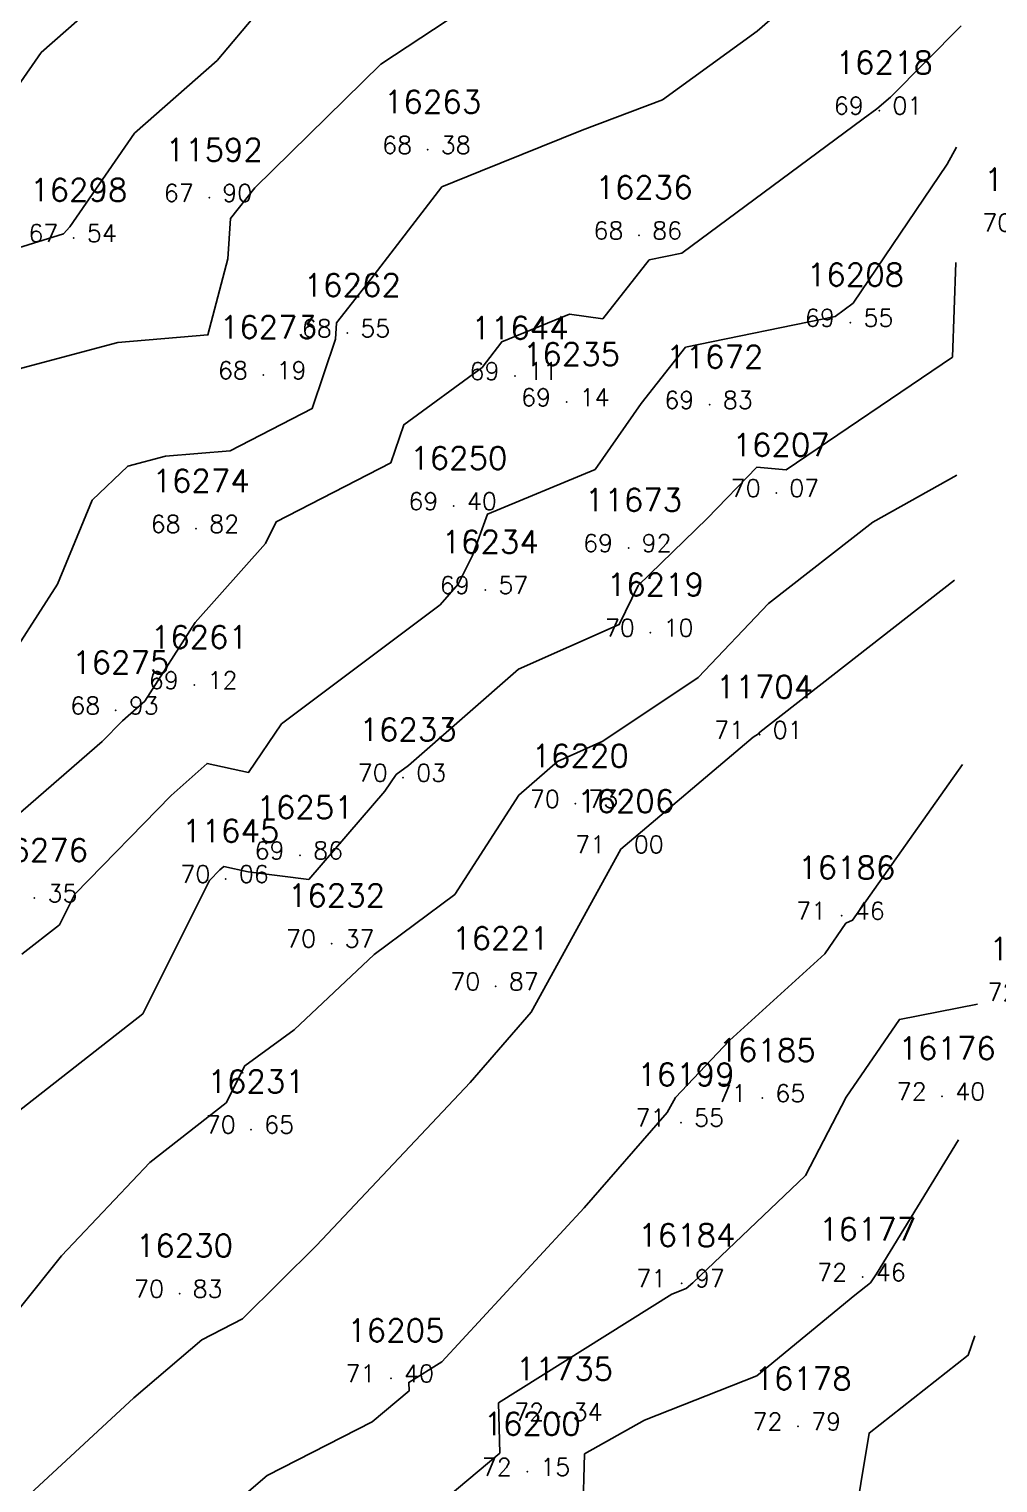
# Model space of a CAD drawing. Header units: millimetres. Extents: x 1412565 to 1412813, y 4931476 to 4931699.
# Drawn here: x 1412576.55 to 1412587.64, y 4931551.15 to 4931567.8 of the extents above; entities that cross this region are included whole.
import ezdxf
from ezdxf.enums import TextEntityAlignment as Align

# ---------------------------------------------------------------- set-up
doc = ezdxf.new("R2010")
doc.units = ezdxf.units.MM
for name, color, linetype in [('CIVIL', 50, 'Continuous'), ('CIVIL-DRAW', 80, 'Continuous'), ('CIVIL-NONAME', 130, 'Continuous'), ('CIVIL-TEXT', 240, 'Continuous'), ('CIVIL-Z', 50, 'Continuous'), ('Tcontours0', 7, 'Continuous'), ('Tcontours1', 7, 'Continuous'), ('Tcontours2', 7, 'Continuous')]:
    doc.layers.add(name, color=color, linetype=linetype)
doc.styles.add('CIVILCADMAIN', font='TXT.SHX')
doc.styles.get("Standard").update_dxf_attribs({"font": 'arial.ttf'})

# ---------------------------------------------------------------- blocks, each defined once
blk = doc.blocks.new('CIVIL-ZZ')
at = {"layer": 'CIVIL-DRAW'}
blk.add_point((0, 0), dxfattribs=at)
at = {"layer": 'CIVIL-NONAME'}
blk.add_attdef('NAME', text='', height=1.8, dxfattribs=at).set_placement((0, 2.1), align=Align.CENTER)
at = {"layer": 'CIVIL-TEXT', "flags": 8}
blk.add_attdef('TEXT', text='', height=2, dxfattribs=at).set_placement((0.2, -3.3), align=Align.CENTER)
at = {"layer": 'CIVIL-Z'}
blk.add_attdef('Z1', text='', height=1.6, dxfattribs=at).set_placement((-0.75, -0.225), align=Align.RIGHT)
blk.add_attdef('Z2', (0.75, -0.225), '', height=1.6, dxfattribs=at)

msp = doc.modelspace()

# ---------------------------------------------------------------- linework, layer by layer
at = {"layer": 'Tcontours0', "elevation": 70}
msp.add_lwpolyline([(1412575.982, 4931555.063), (1412577.85, 4931556.525), (1412578.615, 4931558.051), (1412578.733, 4931558.172), (1412578.777, 4931558.212), (1412579.055, 4931558.151), (1412579.749, 4931558.063), (1412580.622, 4931559.073), (1412580.751, 4931559.265), (1412580.891, 4931559.37), (1412582.152, 4931560.472), (1412583.303, 4931560.982), (1412583.521, 4931561.429), (1412584.311, 4931562.196), (1412584.878, 4931562.785), (1412585.214, 4931562.753), (1412587.117, 4931564.046), (1412587.155, 4931565.13)], dxfattribs=at)
at = {"layer": 'Tcontours1'}
for points, elevation in [([(1412565.173, 4931540.796), (1412565.216, 4931555.635), (1412565.232, 4931556.663), (1412565.452, 4931557.051), (1412565.767, 4931557.184), (1412565.913, 4931557.51), (1412566.884, 4931558.179), (1412568.312, 4931559.194), (1412569.271, 4931560.554), (1412569.714, 4931561.061), (1412570.612, 4931561.852), (1412571.393, 4931562.67), (1412571.693, 4931562.889), (1412572.456, 4931564.104), (1412574.027, 4931565.048), (1412574.094, 4931565.12), (1412574.126, 4931565.157), (1412575.295, 4931566.01), (1412575.449, 4931566.058), (1412576.421, 4931567.149), (1412576.688, 4931567.533), (1412578.818, 4931569.411)], 67), ([(1412565.202, 4931546.494), (1412565.279, 4931551.635), (1412566.379, 4931553.574), (1412567.152, 4931553.901), (1412567.878, 4931554.359), (1412568.036, 4931554.843), (1412568.763, 4931556.376), (1412568.961, 4931556.666), (1412569.999, 4931557.447), (1412571.333, 4931559.174), (1412571.401, 4931559.286), (1412571.916, 4931559.8), (1412573.716, 4931561.139), (1412574.296, 4931561.567), (1412575.155, 4931562.304), (1412575.411, 4931562.924), (1412576.462, 4931563.92), (1412577.563, 4931564.213), (1412578.596, 4931564.299), (1412578.824, 4931565.17), (1412578.853, 4931565.632), (1412579.131, 4931565.985), (1412580.575, 4931567.399), (1412581.938, 4931568.301)], 68), ([(1412575.892, 4931558.348), (1412577.385, 4931559.642), (1412577.618, 4931559.88), (1412577.872, 4931560.107), (1412578.448, 4931561.006), (1412579.254, 4931561.912), (1412579.376, 4931562.161), (1412580.689, 4931562.836), (1412580.836, 4931563.272), (1412581.733, 4931563.926), (1412581.959, 4931564.22), (1412582.735, 4931564.538), (1412583.115, 4931564.485), (1412583.647, 4931565.16), (1412584.021, 4931565.237), (1412586.097, 4931566.775), (1412586.253, 4931566.888), (1412586.407, 4931567.023), (1412587.218, 4931567.84)], 69), ([(1412575.577, 4931550.119), (1412577.749, 4931552.127), (1412578.525, 4931552.791), (1412578.992, 4931553.031), (1412579.837, 4931553.87), (1412581.596, 4931555.739), (1412582.295, 4931556.542), (1412583.32, 4931558.41), (1412584.835, 4931559.692), (1412584.896, 4931559.733), (1412584.912, 4931559.749), (1412587.143, 4931561.49)], 71), ([(1412581.087, 4931550.778), (1412581.938, 4931551.494), (1412581.922, 4931552.069), (1412583.906, 4931553.316), (1412584.069, 4931553.38), (1412584.147, 4931553.444), (1412585.437, 4931554.674), (1412585.901, 4931555.569), (1412586.511, 4931556.461), (1412587.405, 4931556.637)], 72), ([(1412585.975, 4931550.57), (1412586.164, 4931551.723), (1412587.297, 4931552.614), (1412587.375, 4931552.838)], 73)]:
    msp.add_lwpolyline(points, dxfattribs=dict(at, elevation=elevation))
at = {"layer": 'Tcontours2'}
for points, elevation in [([(1412576.423, 4931560.742), (1412576.873, 4931561.446), (1412577.27, 4931562.409), (1412577.68, 4931562.798), (1412578.11, 4931562.912), (1412578.851, 4931562.974), (1412579.789, 4931563.456), (1412580.057, 4931564.253), (1412580.068, 4931564.439), (1412580.461, 4931564.938), (1412581.274, 4931565.994), (1412581.715, 4931566.175), (1412582.88, 4931566.644), (1412583.799, 4931566.993), (1412584.881, 4931567.778), (1412585.7, 4931568.494)], 68.5), ([(1412565.209, 4931551.065), (1412565.256, 4931554.149), (1412565.915, 4931555.312), (1412566.862, 4931555.712), (1412567.298, 4931556.691), (1412567.432, 4931556.783), (1412568.023, 4931557.203), (1412568.934, 4931558.006), (1412569.485, 4931558.421), (1412569.867, 4931558.914), (1412570.614, 4931560.142), (1412571.73, 4931561.256), (1412572.602, 4931562.17), (1412573.235, 4931562.632), (1412573.697, 4931563.077), (1412574.433, 4931563.867), (1412575.264, 4931564.834), (1412575.505, 4931565.01), (1412576.941, 4931565.458), (1412577.013, 4931565.539), (1412577.756, 4931566.609), (1412578.702, 4931567.444), (1412579.17, 4931567.999)], 67.5), ([(1412576.465, 4931557.207), (1412576.896, 4931557.544), (1412577.073, 4931557.896), (1412578.176, 4931559.026), (1412578.586, 4931559.393), (1412579.061, 4931559.289), (1412579.438, 4931559.847), (1412581.252, 4931561.21), (1412581.461, 4931561.445), (1412581.622, 4931561.775), (1412581.795, 4931562.248), (1412583.028, 4931562.759), (1412583.556, 4931563.514), (1412584.064, 4931564.16), (1412585.775, 4931564.512), (1412585.981, 4931564.665), (1412587.059, 4931566.256), (1412587.165, 4931566.452)], 69.5), ([(1412573.563, 4931549.928), (1412574.585, 4931551.293), (1412575.976, 4931552.579), (1412576.918, 4931553.753), (1412577.932, 4931554.823), (1412578.804, 4931555.506), (1412579.016, 4931555.93), (1412579.583, 4931556.341), (1412580.499, 4931557.203), (1412581.423, 4931557.893), (1412582.153, 4931559.029), (1412582.596, 4931559.416), (1412583.114, 4931559.646), (1412584.209, 4931560.376), (1412585.013, 4931561.223), (1412586.208, 4931562.155), (1412587.169, 4931562.694)], 70.5), ([(1412577.014, 4931549.302), (1412579.275, 4931551.236), (1412580.476, 4931551.852), (1412580.898, 4931552.207), (1412580.895, 4931552.303), (1412581.274, 4931552.541), (1412582.903, 4931554.303), (1412583.854, 4931555.395), (1412583.947, 4931555.565), (1412584.566, 4931556.218), (1412585.658, 4931557.21), (1412585.899, 4931557.562), (1412585.975, 4931557.597), (1412587.233, 4931559.382)], 71.5), ([(1412582.885, 4931550.782), (1412582.905, 4931551.485), (1412583.591, 4931551.871), (1412584.88, 4931552.38), (1412586, 4931553.303), (1412586.179, 4931553.444), (1412586.247, 4931553.547), (1412587.189, 4931555.08)], 72.5)]:
    msp.add_lwpolyline(points, dxfattribs=dict(at, elevation=elevation))

# ---------------------------------------------------------------- block references
at = {"layer": 'CIVIL'}
ref = msp.add_blockref('CIVIL-ZZ', (1412586.28, 4931566.87, 69.01), dxfattribs=dict(at, xscale=0.2, yscale=0.2))
ref.add_attrib('Z2', '01', (1412586.43, 4931566.825), dxfattribs={"layer": 'CIVIL-Z', "height": 0.2, "style": 'CIVILCADMAIN'})
ref.add_attrib('Z1', '69', (1412585.76, 4931566.825), dxfattribs={"layer": 'CIVIL-Z', "height": 0.2, "style": 'CIVILCADMAIN'})
ref.add_attrib('NAME', '16218', (1412585.78, 4931567.29), dxfattribs={"layer": 'CIVIL-NONAME', "height": 0.26, "style": 'CIVILCADMAIN'})
ref = msp.add_blockref('CIVIL-ZZ', (1412581.11, 4931566.42, 68.38), dxfattribs=dict(at, xscale=0.2, yscale=0.2))
ref.add_attrib('Z2', '38', (1412581.26, 4931566.375), dxfattribs={"layer": 'CIVIL-Z', "height": 0.2, "style": 'CIVILCADMAIN'})
ref.add_attrib('Z1', '68', (1412580.59, 4931566.375), dxfattribs={"layer": 'CIVIL-Z', "height": 0.2, "style": 'CIVILCADMAIN'})
ref.add_attrib('NAME', '16263', (1412580.61, 4931566.84), dxfattribs={"layer": 'CIVIL-NONAME', "height": 0.26, "style": 'CIVILCADMAIN'})
ref = msp.add_blockref('CIVIL-ZZ', (1412578.61, 4931565.87, 67.9), dxfattribs=dict(at, xscale=0.2, yscale=0.2))
ref.add_attrib('Z2', '90', (1412578.76, 4931565.825), dxfattribs={"layer": 'CIVIL-Z', "height": 0.2, "style": 'CIVILCADMAIN'})
ref.add_attrib('Z1', '67', (1412578.09, 4931565.825), dxfattribs={"layer": 'CIVIL-Z', "height": 0.2, "style": 'CIVILCADMAIN'})
ref.add_attrib('NAME', '11592', (1412578.11, 4931566.29), dxfattribs={"layer": 'CIVIL-NONAME', "height": 0.26, "style": 'CIVILCADMAIN'})
ref = msp.add_blockref('CIVIL-ZZ', (1412587.98, 4931565.53, 70.08), dxfattribs=dict(at, xscale=0.2, yscale=0.2))
ref.add_attrib('Z2', '08', (1412588.13, 4931565.485), dxfattribs={"layer": 'CIVIL-Z', "height": 0.2, "style": 'CIVILCADMAIN'})
ref.add_attrib('Z1', '70', (1412587.46, 4931565.485), dxfattribs={"layer": 'CIVIL-Z', "height": 0.2, "style": 'CIVILCADMAIN'})
ref.add_attrib('NAME', '11703', (1412587.48, 4931565.95), dxfattribs={"layer": 'CIVIL-NONAME', "height": 0.26, "style": 'CIVILCADMAIN'})
ref = msp.add_blockref('CIVIL-ZZ', (1412577.06, 4931565.41, 67.54), dxfattribs=dict(at, xscale=0.2, yscale=0.2))
ref.add_attrib('Z2', '54', (1412577.21, 4931565.365), dxfattribs={"layer": 'CIVIL-Z', "height": 0.2, "style": 'CIVILCADMAIN'})
ref.add_attrib('Z1', '67', (1412576.54, 4931565.365), dxfattribs={"layer": 'CIVIL-Z', "height": 0.2, "style": 'CIVILCADMAIN'})
ref.add_attrib('NAME', '16298', (1412576.56, 4931565.83), dxfattribs={"layer": 'CIVIL-NONAME', "height": 0.26, "style": 'CIVILCADMAIN'})
ref = msp.add_blockref('CIVIL-ZZ', (1412583.53, 4931565.44, 68.86), dxfattribs=dict(at, xscale=0.2, yscale=0.2))
ref.add_attrib('Z2', '86', (1412583.68, 4931565.395), dxfattribs={"layer": 'CIVIL-Z', "height": 0.2, "style": 'CIVILCADMAIN'})
ref.add_attrib('Z1', '68', (1412583.01, 4931565.395), dxfattribs={"layer": 'CIVIL-Z', "height": 0.2, "style": 'CIVILCADMAIN'})
ref.add_attrib('NAME', '16236', (1412583.03, 4931565.86), dxfattribs={"layer": 'CIVIL-NONAME', "height": 0.26, "style": 'CIVILCADMAIN'})
ref = msp.add_blockref('CIVIL-ZZ', (1412580.19, 4931564.32, 68.55), dxfattribs=dict(at, xscale=0.2, yscale=0.2))
ref.add_attrib('Z2', '55', (1412580.34, 4931564.275), dxfattribs={"layer": 'CIVIL-Z', "height": 0.2, "style": 'CIVILCADMAIN'})
ref.add_attrib('Z1', '68', (1412579.67, 4931564.275), dxfattribs={"layer": 'CIVIL-Z', "height": 0.2, "style": 'CIVILCADMAIN'})
ref.add_attrib('NAME', '16262', (1412579.69, 4931564.74), dxfattribs={"layer": 'CIVIL-NONAME', "height": 0.26, "style": 'CIVILCADMAIN'})
ref = msp.add_blockref('CIVIL-ZZ', (1412585.95, 4931564.44, 69.55), dxfattribs=dict(at, xscale=0.2, yscale=0.2))
ref.add_attrib('Z2', '55', (1412586.1, 4931564.395), dxfattribs={"layer": 'CIVIL-Z', "height": 0.2, "style": 'CIVILCADMAIN'})
ref.add_attrib('Z1', '69', (1412585.43, 4931564.395), dxfattribs={"layer": 'CIVIL-Z', "height": 0.2, "style": 'CIVILCADMAIN'})
ref.add_attrib('NAME', '16208', (1412585.45, 4931564.86), dxfattribs={"layer": 'CIVIL-NONAME', "height": 0.26, "style": 'CIVILCADMAIN'})
ref = msp.add_blockref('CIVIL-ZZ', (1412579.23, 4931563.84, 68.19), dxfattribs=dict(at, xscale=0.2, yscale=0.2))
ref.add_attrib('Z2', '19', (1412579.38, 4931563.795), dxfattribs={"layer": 'CIVIL-Z', "height": 0.2, "style": 'CIVILCADMAIN'})
ref.add_attrib('Z1', '68', (1412578.71, 4931563.795), dxfattribs={"layer": 'CIVIL-Z', "height": 0.2, "style": 'CIVILCADMAIN'})
ref.add_attrib('NAME', '16273', (1412578.73, 4931564.26), dxfattribs={"layer": 'CIVIL-NONAME', "height": 0.26, "style": 'CIVILCADMAIN'})
ref = msp.add_blockref('CIVIL-ZZ', (1412582.11, 4931563.83, 69.11), dxfattribs=dict(at, xscale=0.2, yscale=0.2))
ref.add_attrib('Z2', '11', (1412582.26, 4931563.785), dxfattribs={"layer": 'CIVIL-Z', "height": 0.2, "style": 'CIVILCADMAIN'})
ref.add_attrib('Z1', '69', (1412581.59, 4931563.785), dxfattribs={"layer": 'CIVIL-Z', "height": 0.2, "style": 'CIVILCADMAIN'})
ref.add_attrib('NAME', '11644', (1412581.61, 4931564.25), dxfattribs={"layer": 'CIVIL-NONAME', "height": 0.26, "style": 'CIVILCADMAIN'})
ref = msp.add_blockref('CIVIL-ZZ', (1412582.7, 4931563.53, 69.14), dxfattribs=dict(at, xscale=0.2, yscale=0.2))
ref.add_attrib('Z2', '14', (1412582.85, 4931563.485), dxfattribs={"layer": 'CIVIL-Z', "height": 0.2, "style": 'CIVILCADMAIN'})
ref.add_attrib('Z1', '69', (1412582.18, 4931563.485), dxfattribs={"layer": 'CIVIL-Z', "height": 0.2, "style": 'CIVILCADMAIN'})
ref.add_attrib('NAME', '16235', (1412582.2, 4931563.95), dxfattribs={"layer": 'CIVIL-NONAME', "height": 0.26, "style": 'CIVILCADMAIN'})
ref = msp.add_blockref('CIVIL-ZZ', (1412584.34, 4931563.5, 69.83), dxfattribs=dict(at, xscale=0.2, yscale=0.2))
ref.add_attrib('Z2', '83', (1412584.49, 4931563.455), dxfattribs={"layer": 'CIVIL-Z', "height": 0.2, "style": 'CIVILCADMAIN'})
ref.add_attrib('Z1', '69', (1412583.82, 4931563.455), dxfattribs={"layer": 'CIVIL-Z', "height": 0.2, "style": 'CIVILCADMAIN'})
ref.add_attrib('NAME', '11672', (1412583.84, 4931563.92), dxfattribs={"layer": 'CIVIL-NONAME', "height": 0.26, "style": 'CIVILCADMAIN'})
ref = msp.add_blockref('CIVIL-ZZ', (1412585.1, 4931562.49, 70.07), dxfattribs=dict(at, xscale=0.2, yscale=0.2))
ref.add_attrib('Z2', '07', (1412585.25, 4931562.445), dxfattribs={"layer": 'CIVIL-Z', "height": 0.2, "style": 'CIVILCADMAIN'})
ref.add_attrib('Z1', '70', (1412584.58, 4931562.445), dxfattribs={"layer": 'CIVIL-Z', "height": 0.2, "style": 'CIVILCADMAIN'})
ref.add_attrib('NAME', '16207', (1412584.6, 4931562.91), dxfattribs={"layer": 'CIVIL-NONAME', "height": 0.26, "style": 'CIVILCADMAIN'})
ref = msp.add_blockref('CIVIL-ZZ', (1412581.41, 4931562.34, 69.4), dxfattribs=dict(at, xscale=0.2, yscale=0.2))
ref.add_attrib('Z2', '40', (1412581.56, 4931562.295), dxfattribs={"layer": 'CIVIL-Z', "height": 0.2, "style": 'CIVILCADMAIN'})
ref.add_attrib('Z1', '69', (1412580.89, 4931562.295), dxfattribs={"layer": 'CIVIL-Z', "height": 0.2, "style": 'CIVILCADMAIN'})
ref.add_attrib('NAME', '16250', (1412580.91, 4931562.76), dxfattribs={"layer": 'CIVIL-NONAME', "height": 0.26, "style": 'CIVILCADMAIN'})
ref = msp.add_blockref('CIVIL-ZZ', (1412578.46, 4931562.08, 68.82), dxfattribs=dict(at, xscale=0.2, yscale=0.2))
ref.add_attrib('Z2', '82', (1412578.61, 4931562.035), dxfattribs={"layer": 'CIVIL-Z', "height": 0.2, "style": 'CIVILCADMAIN'})
ref.add_attrib('Z1', '68', (1412577.94, 4931562.035), dxfattribs={"layer": 'CIVIL-Z', "height": 0.2, "style": 'CIVILCADMAIN'})
ref.add_attrib('NAME', '16274', (1412577.96, 4931562.5), dxfattribs={"layer": 'CIVIL-NONAME', "height": 0.26, "style": 'CIVILCADMAIN'})
ref = msp.add_blockref('CIVIL-ZZ', (1412583.41, 4931561.86, 69.92), dxfattribs=dict(at, xscale=0.2, yscale=0.2))
ref.add_attrib('Z2', '92', (1412583.56, 4931561.815), dxfattribs={"layer": 'CIVIL-Z', "height": 0.2, "style": 'CIVILCADMAIN'})
ref.add_attrib('Z1', '69', (1412582.89, 4931561.815), dxfattribs={"layer": 'CIVIL-Z', "height": 0.2, "style": 'CIVILCADMAIN'})
ref.add_attrib('NAME', '11673', (1412582.91, 4931562.28), dxfattribs={"layer": 'CIVIL-NONAME', "height": 0.26, "style": 'CIVILCADMAIN'})
ref = msp.add_blockref('CIVIL-ZZ', (1412581.77, 4931561.38, 69.57), dxfattribs=dict(at, xscale=0.2, yscale=0.2))
ref.add_attrib('Z2', '57', (1412581.92, 4931561.335), dxfattribs={"layer": 'CIVIL-Z', "height": 0.2, "style": 'CIVILCADMAIN'})
ref.add_attrib('Z1', '69', (1412581.25, 4931561.335), dxfattribs={"layer": 'CIVIL-Z', "height": 0.2, "style": 'CIVILCADMAIN'})
ref.add_attrib('NAME', '16234', (1412581.27, 4931561.8), dxfattribs={"layer": 'CIVIL-NONAME', "height": 0.26, "style": 'CIVILCADMAIN'})
ref = msp.add_blockref('CIVIL-ZZ', (1412583.66, 4931560.89, 70.1), dxfattribs=dict(at, xscale=0.2, yscale=0.2))
ref.add_attrib('Z2', '10', (1412583.81, 4931560.845), dxfattribs={"layer": 'CIVIL-Z', "height": 0.2, "style": 'CIVILCADMAIN'})
ref.add_attrib('Z1', '70', (1412583.14, 4931560.845), dxfattribs={"layer": 'CIVIL-Z', "height": 0.2, "style": 'CIVILCADMAIN'})
ref.add_attrib('NAME', '16219', (1412583.16, 4931561.31), dxfattribs={"layer": 'CIVIL-NONAME', "height": 0.26, "style": 'CIVILCADMAIN'})
ref = msp.add_blockref('CIVIL-ZZ', (1412578.44, 4931560.29, 69.12), dxfattribs=dict(at, xscale=0.2, yscale=0.2))
ref.add_attrib('Z2', '12', (1412578.59, 4931560.245), dxfattribs={"layer": 'CIVIL-Z', "height": 0.2, "style": 'CIVILCADMAIN'})
ref.add_attrib('Z1', '69', (1412577.92, 4931560.245), dxfattribs={"layer": 'CIVIL-Z', "height": 0.2, "style": 'CIVILCADMAIN'})
ref.add_attrib('NAME', '16261', (1412577.94, 4931560.71), dxfattribs={"layer": 'CIVIL-NONAME', "height": 0.26, "style": 'CIVILCADMAIN'})
ref = msp.add_blockref('CIVIL-ZZ', (1412577.54, 4931560, 68.93), dxfattribs=dict(at, xscale=0.2, yscale=0.2))
ref.add_attrib('Z2', '93', (1412577.69, 4931559.955), dxfattribs={"layer": 'CIVIL-Z', "height": 0.2, "style": 'CIVILCADMAIN'})
ref.add_attrib('Z1', '68', (1412577.02, 4931559.955), dxfattribs={"layer": 'CIVIL-Z', "height": 0.2, "style": 'CIVILCADMAIN'})
ref.add_attrib('NAME', '16275', (1412577.04, 4931560.42), dxfattribs={"layer": 'CIVIL-NONAME', "height": 0.26, "style": 'CIVILCADMAIN'})
ref = msp.add_blockref('CIVIL-ZZ', (1412584.91, 4931559.72, 71.01), dxfattribs=dict(at, xscale=0.2, yscale=0.2))
ref.add_attrib('Z2', '01', (1412585.06, 4931559.675), dxfattribs={"layer": 'CIVIL-Z', "height": 0.2, "style": 'CIVILCADMAIN'})
ref.add_attrib('Z1', '71', (1412584.39, 4931559.675), dxfattribs={"layer": 'CIVIL-Z', "height": 0.2, "style": 'CIVILCADMAIN'})
ref.add_attrib('NAME', '11704', (1412584.41, 4931560.14), dxfattribs={"layer": 'CIVIL-NONAME', "height": 0.26, "style": 'CIVILCADMAIN'})
ref = msp.add_blockref('CIVIL-ZZ', (1412580.83, 4931559.23, 70.03), dxfattribs=dict(at, xscale=0.2, yscale=0.2))
ref.add_attrib('Z2', '03', (1412580.98, 4931559.185), dxfattribs={"layer": 'CIVIL-Z', "height": 0.2, "style": 'CIVILCADMAIN'})
ref.add_attrib('Z1', '70', (1412580.31, 4931559.185), dxfattribs={"layer": 'CIVIL-Z', "height": 0.2, "style": 'CIVILCADMAIN'})
ref.add_attrib('NAME', '16233', (1412580.33, 4931559.65), dxfattribs={"layer": 'CIVIL-NONAME', "height": 0.26, "style": 'CIVILCADMAIN'})
ref = msp.add_blockref('CIVIL-ZZ', (1412582.8, 4931558.93, 70.73), dxfattribs=dict(at, xscale=0.2, yscale=0.2))
ref.add_attrib('Z2', '73', (1412582.95, 4931558.885), dxfattribs={"layer": 'CIVIL-Z', "height": 0.2, "style": 'CIVILCADMAIN'})
ref.add_attrib('Z1', '70', (1412582.28, 4931558.885), dxfattribs={"layer": 'CIVIL-Z', "height": 0.2, "style": 'CIVILCADMAIN'})
ref.add_attrib('NAME', '16220', (1412582.3, 4931559.35), dxfattribs={"layer": 'CIVIL-NONAME', "height": 0.26, "style": 'CIVILCADMAIN'})
ref = msp.add_blockref('CIVIL-ZZ', (1412579.65, 4931558.34, 69.86), dxfattribs=dict(at, xscale=0.2, yscale=0.2))
ref.add_attrib('Z2', '86', (1412579.8, 4931558.295), dxfattribs={"layer": 'CIVIL-Z', "height": 0.2, "style": 'CIVILCADMAIN'})
ref.add_attrib('Z1', '69', (1412579.13, 4931558.295), dxfattribs={"layer": 'CIVIL-Z', "height": 0.2, "style": 'CIVILCADMAIN'})
ref.add_attrib('NAME', '16251', (1412579.15, 4931558.76), dxfattribs={"layer": 'CIVIL-NONAME', "height": 0.26, "style": 'CIVILCADMAIN'})
ref = msp.add_blockref('CIVIL-ZZ', (1412583.32, 4931558.41, 71), dxfattribs=dict(at, xscale=0.2, yscale=0.2))
ref.add_attrib('Z2', '00', (1412583.47, 4931558.365), dxfattribs={"layer": 'CIVIL-Z', "height": 0.2, "style": 'CIVILCADMAIN'})
ref.add_attrib('Z1', '71', (1412582.8, 4931558.365), dxfattribs={"layer": 'CIVIL-Z', "height": 0.2, "style": 'CIVILCADMAIN'})
ref.add_attrib('NAME', '16206', (1412582.82, 4931558.83), dxfattribs={"layer": 'CIVIL-NONAME', "height": 0.26, "style": 'CIVILCADMAIN'})
ref = msp.add_blockref('CIVIL-ZZ', (1412578.8, 4931558.07, 70.06), dxfattribs=dict(at, xscale=0.2, yscale=0.2))
ref.add_attrib('Z2', '06', (1412578.95, 4931558.025), dxfattribs={"layer": 'CIVIL-Z', "height": 0.2, "style": 'CIVILCADMAIN'})
ref.add_attrib('Z1', '70', (1412578.28, 4931558.025), dxfattribs={"layer": 'CIVIL-Z', "height": 0.2, "style": 'CIVILCADMAIN'})
ref.add_attrib('NAME', '11645', (1412578.3, 4931558.49), dxfattribs={"layer": 'CIVIL-NONAME', "height": 0.26, "style": 'CIVILCADMAIN'})
ref = msp.add_blockref('CIVIL-ZZ', (1412576.61, 4931557.85, 69.35), dxfattribs=dict(at, xscale=0.2, yscale=0.2))
ref.add_attrib('Z2', '35', (1412576.76, 4931557.805), dxfattribs={"layer": 'CIVIL-Z', "height": 0.2, "style": 'CIVILCADMAIN'})
ref.add_attrib('Z1', '69', (1412576.09, 4931557.805), dxfattribs={"layer": 'CIVIL-Z', "height": 0.2, "style": 'CIVILCADMAIN'})
ref.add_attrib('NAME', '16276', (1412576.11, 4931558.27), dxfattribs={"layer": 'CIVIL-NONAME', "height": 0.26, "style": 'CIVILCADMAIN'})
ref = msp.add_blockref('CIVIL-ZZ', (1412585.85, 4931557.65, 71.46), dxfattribs=dict(at, xscale=0.2, yscale=0.2))
ref.add_attrib('Z2', '46', (1412586, 4931557.605), dxfattribs={"layer": 'CIVIL-Z', "height": 0.2, "style": 'CIVILCADMAIN'})
ref.add_attrib('Z1', '71', (1412585.33, 4931557.605), dxfattribs={"layer": 'CIVIL-Z', "height": 0.2, "style": 'CIVILCADMAIN'})
ref.add_attrib('NAME', '16186', (1412585.35, 4931558.07), dxfattribs={"layer": 'CIVIL-NONAME', "height": 0.26, "style": 'CIVILCADMAIN'})
ref = msp.add_blockref('CIVIL-ZZ', (1412580.01, 4931557.33, 70.37), dxfattribs=dict(at, xscale=0.2, yscale=0.2))
ref.add_attrib('Z2', '37', (1412580.16, 4931557.285), dxfattribs={"layer": 'CIVIL-Z', "height": 0.2, "style": 'CIVILCADMAIN'})
ref.add_attrib('Z1', '70', (1412579.49, 4931557.285), dxfattribs={"layer": 'CIVIL-Z', "height": 0.2, "style": 'CIVILCADMAIN'})
ref.add_attrib('NAME', '16232', (1412579.51, 4931557.75), dxfattribs={"layer": 'CIVIL-NONAME', "height": 0.26, "style": 'CIVILCADMAIN'})
ref = msp.add_blockref('CIVIL-ZZ', (1412581.89, 4931556.84, 70.87), dxfattribs=dict(at, xscale=0.2, yscale=0.2))
ref.add_attrib('Z2', '87', (1412582.04, 4931556.795), dxfattribs={"layer": 'CIVIL-Z', "height": 0.2, "style": 'CIVILCADMAIN'})
ref.add_attrib('Z1', '70', (1412581.37, 4931556.795), dxfattribs={"layer": 'CIVIL-Z', "height": 0.2, "style": 'CIVILCADMAIN'})
ref.add_attrib('NAME', '16221', (1412581.39, 4931557.26), dxfattribs={"layer": 'CIVIL-NONAME', "height": 0.26, "style": 'CIVILCADMAIN'})
ref = msp.add_blockref('CIVIL-ZZ', (1412588.04, 4931556.72, 72.16), dxfattribs=dict(at, xscale=0.2, yscale=0.2))
ref.add_attrib('Z2', '16', (1412588.19, 4931556.675), dxfattribs={"layer": 'CIVIL-Z', "height": 0.2, "style": 'CIVILCADMAIN'})
ref.add_attrib('Z1', '72', (1412587.52, 4931556.675), dxfattribs={"layer": 'CIVIL-Z', "height": 0.2, "style": 'CIVILCADMAIN'})
ref.add_attrib('NAME', '11757', (1412587.54, 4931557.14), dxfattribs={"layer": 'CIVIL-NONAME', "height": 0.26, "style": 'CIVILCADMAIN'})
ref = msp.add_blockref('CIVIL-ZZ', (1412584.94, 4931555.56, 71.65), dxfattribs=dict(at, xscale=0.2, yscale=0.2))
ref.add_attrib('Z2', '65', (1412585.09, 4931555.515), dxfattribs={"layer": 'CIVIL-Z', "height": 0.2, "style": 'CIVILCADMAIN'})
ref.add_attrib('Z1', '71', (1412584.42, 4931555.515), dxfattribs={"layer": 'CIVIL-Z', "height": 0.2, "style": 'CIVILCADMAIN'})
ref.add_attrib('NAME', '16185', (1412584.44, 4931555.98), dxfattribs={"layer": 'CIVIL-NONAME', "height": 0.26, "style": 'CIVILCADMAIN'})
ref = msp.add_blockref('CIVIL-ZZ', (1412587, 4931555.58, 72.4), dxfattribs=dict(at, xscale=0.2, yscale=0.2))
ref.add_attrib('Z2', '40', (1412587.15, 4931555.535), dxfattribs={"layer": 'CIVIL-Z', "height": 0.2, "style": 'CIVILCADMAIN'})
ref.add_attrib('Z1', '72', (1412586.48, 4931555.535), dxfattribs={"layer": 'CIVIL-Z', "height": 0.2, "style": 'CIVILCADMAIN'})
ref.add_attrib('NAME', '16176', (1412586.5, 4931556), dxfattribs={"layer": 'CIVIL-NONAME', "height": 0.26, "style": 'CIVILCADMAIN'})
ref = msp.add_blockref('CIVIL-ZZ', (1412579.09, 4931555.2, 70.65), dxfattribs=dict(at, xscale=0.2, yscale=0.2))
ref.add_attrib('Z2', '65', (1412579.24, 4931555.155), dxfattribs={"layer": 'CIVIL-Z', "height": 0.2, "style": 'CIVILCADMAIN'})
ref.add_attrib('Z1', '70', (1412578.57, 4931555.155), dxfattribs={"layer": 'CIVIL-Z', "height": 0.2, "style": 'CIVILCADMAIN'})
ref.add_attrib('NAME', '16231', (1412578.59, 4931555.62), dxfattribs={"layer": 'CIVIL-NONAME', "height": 0.26, "style": 'CIVILCADMAIN'})
ref = msp.add_blockref('CIVIL-ZZ', (1412584.01, 4931555.28, 71.55), dxfattribs=dict(at, xscale=0.2, yscale=0.2))
ref.add_attrib('Z2', '55', (1412584.16, 4931555.235), dxfattribs={"layer": 'CIVIL-Z', "height": 0.2, "style": 'CIVILCADMAIN'})
ref.add_attrib('Z1', '71', (1412583.49, 4931555.235), dxfattribs={"layer": 'CIVIL-Z', "height": 0.2, "style": 'CIVILCADMAIN'})
ref.add_attrib('NAME', '16199', (1412583.51, 4931555.7), dxfattribs={"layer": 'CIVIL-NONAME', "height": 0.26, "style": 'CIVILCADMAIN'})
ref = msp.add_blockref('CIVIL-ZZ', (1412586.09, 4931553.51, 72.46), dxfattribs=dict(at, xscale=0.2, yscale=0.2))
ref.add_attrib('Z2', '46', (1412586.24, 4931553.465), dxfattribs={"layer": 'CIVIL-Z', "height": 0.2, "style": 'CIVILCADMAIN'})
ref.add_attrib('Z1', '72', (1412585.57, 4931553.465), dxfattribs={"layer": 'CIVIL-Z', "height": 0.2, "style": 'CIVILCADMAIN'})
ref.add_attrib('NAME', '16177', (1412585.59, 4931553.93), dxfattribs={"layer": 'CIVIL-NONAME', "height": 0.26, "style": 'CIVILCADMAIN'})
ref = msp.add_blockref('CIVIL-ZZ', (1412584.02, 4931553.44, 71.97), dxfattribs=dict(at, xscale=0.2, yscale=0.2))
ref.add_attrib('Z2', '97', (1412584.17, 4931553.395), dxfattribs={"layer": 'CIVIL-Z', "height": 0.2, "style": 'CIVILCADMAIN'})
ref.add_attrib('Z1', '71', (1412583.5, 4931553.395), dxfattribs={"layer": 'CIVIL-Z', "height": 0.2, "style": 'CIVILCADMAIN'})
ref.add_attrib('NAME', '16184', (1412583.52, 4931553.86), dxfattribs={"layer": 'CIVIL-NONAME', "height": 0.26, "style": 'CIVILCADMAIN'})
ref = msp.add_blockref('CIVIL-ZZ', (1412578.27, 4931553.32, 70.83), dxfattribs=dict(at, xscale=0.2, yscale=0.2))
ref.add_attrib('Z2', '83', (1412578.42, 4931553.275), dxfattribs={"layer": 'CIVIL-Z', "height": 0.2, "style": 'CIVILCADMAIN'})
ref.add_attrib('Z1', '70', (1412577.75, 4931553.275), dxfattribs={"layer": 'CIVIL-Z', "height": 0.2, "style": 'CIVILCADMAIN'})
ref.add_attrib('NAME', '16230', (1412577.77, 4931553.74), dxfattribs={"layer": 'CIVIL-NONAME', "height": 0.26, "style": 'CIVILCADMAIN'})
ref = msp.add_blockref('CIVIL-ZZ', (1412580.69, 4931552.35, 71.4), dxfattribs=dict(at, xscale=0.2, yscale=0.2))
ref.add_attrib('Z2', '40', (1412580.84, 4931552.305), dxfattribs={"layer": 'CIVIL-Z', "height": 0.2, "style": 'CIVILCADMAIN'})
ref.add_attrib('Z1', '71', (1412580.17, 4931552.305), dxfattribs={"layer": 'CIVIL-Z', "height": 0.2, "style": 'CIVILCADMAIN'})
ref.add_attrib('NAME', '16205', (1412580.19, 4931552.77), dxfattribs={"layer": 'CIVIL-NONAME', "height": 0.26, "style": 'CIVILCADMAIN'})
ref = msp.add_blockref('CIVIL-ZZ', (1412582.62, 4931551.91, 72.34), dxfattribs=dict(at, xscale=0.2, yscale=0.2))
ref.add_attrib('Z2', '34', (1412582.77, 4931551.865), dxfattribs={"layer": 'CIVIL-Z', "height": 0.2, "style": 'CIVILCADMAIN'})
ref.add_attrib('Z1', '72', (1412582.1, 4931551.865), dxfattribs={"layer": 'CIVIL-Z', "height": 0.2, "style": 'CIVILCADMAIN'})
ref.add_attrib('NAME', '11735', (1412582.12, 4931552.33), dxfattribs={"layer": 'CIVIL-NONAME', "height": 0.26, "style": 'CIVILCADMAIN'})
ref = msp.add_blockref('CIVIL-ZZ', (1412585.35, 4931551.8, 72.79), dxfattribs=dict(at, xscale=0.2, yscale=0.2))
ref.add_attrib('Z2', '79', (1412585.5, 4931551.755), dxfattribs={"layer": 'CIVIL-Z', "height": 0.2, "style": 'CIVILCADMAIN'})
ref.add_attrib('Z1', '72', (1412584.83, 4931551.755), dxfattribs={"layer": 'CIVIL-Z', "height": 0.2, "style": 'CIVILCADMAIN'})
ref.add_attrib('NAME', '16178', (1412584.85, 4931552.22), dxfattribs={"layer": 'CIVIL-NONAME', "height": 0.26, "style": 'CIVILCADMAIN'})
ref = msp.add_blockref('CIVIL-ZZ', (1412582.25, 4931551.28, 72.15), dxfattribs=dict(at, xscale=0.2, yscale=0.2))
ref.add_attrib('Z2', '15', (1412582.4, 4931551.235), dxfattribs={"layer": 'CIVIL-Z', "height": 0.2, "style": 'CIVILCADMAIN'})
ref.add_attrib('Z1', '72', (1412581.73, 4931551.235), dxfattribs={"layer": 'CIVIL-Z', "height": 0.2, "style": 'CIVILCADMAIN'})
ref.add_attrib('NAME', '16200', (1412581.75, 4931551.7), dxfattribs={"layer": 'CIVIL-NONAME', "height": 0.26, "style": 'CIVILCADMAIN'})

doc.saveas('drawing.dxf')
